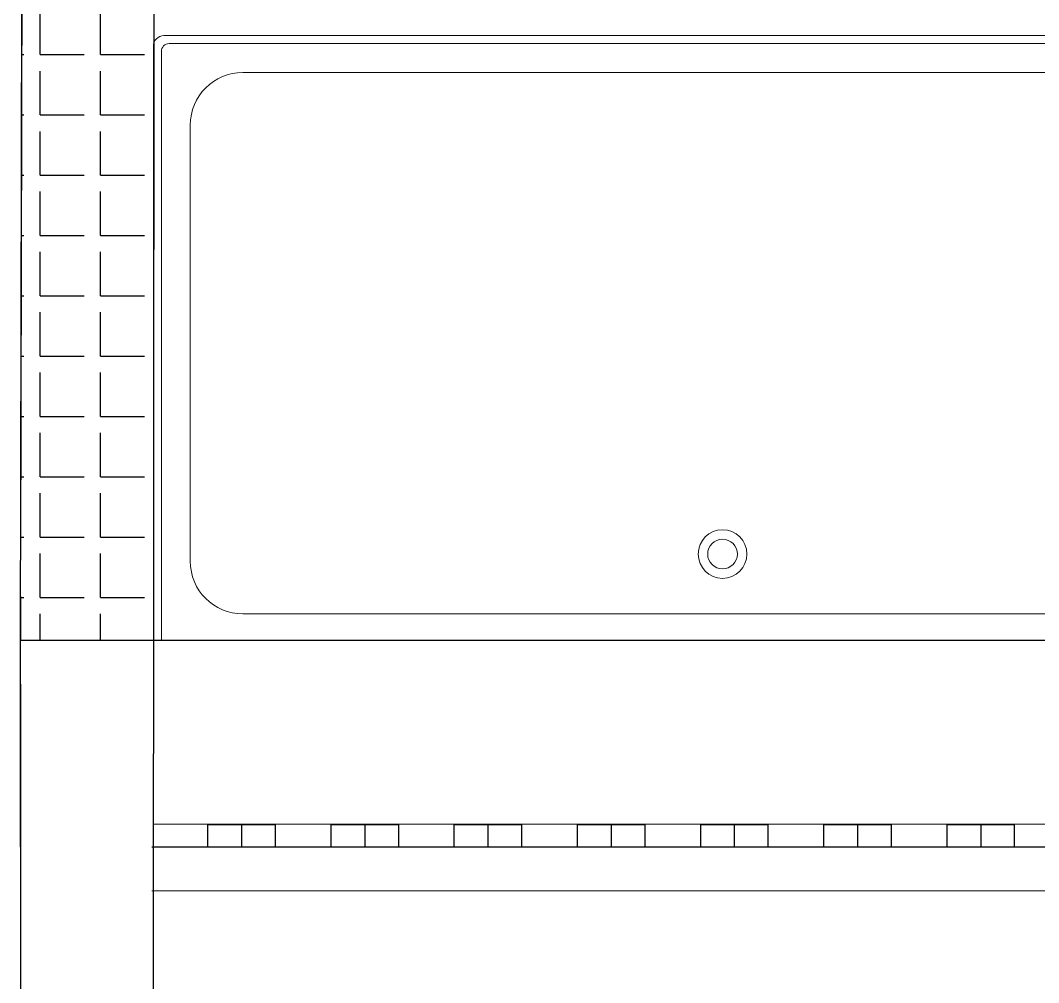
# Model space of a CAD drawing. Header units: inches. Extents: x 15 to 22798, y 21 to 21519.
# Drawn here: x 15685.7 to 15917.8, y 12421.8 to 12641.1 of the extents above; entities that cross this region are included whole.
import ezdxf

# ---------------------------------------------------------------- set-up
doc = ezdxf.new("R2010")
doc.units = ezdxf.units.IN
doc.header["$MEASUREMENT"] = 0
doc.layers.add('ARREDAMENTO', color=8, linetype='Continuous', lineweight=13)
pattern_1 = [(360, (-3367.276, 7683.333), (1e-15, 13.75), [10, -3.75]), (90, (-3367.276, 7683.333), (-13.75, 2e-15), [10, -3.75])]

# ---------------------------------------------------------------- blocks, each defined once
blk = doc.blocks.new('vasca')
at = {"layer": 'ARREDAMENTO'}
for p, q in [((11001.47, 4427.4), (11207.6, 4427.4)), ((11001.47, 4427.4), (11207.6, 4427.4)), ((11002.47, 4425.9), (11207.6, 4425.9)), ((10999.47, 4312.54), (10999.47, 4425.4)), ((10999.47, 4312.54), (10999.47, 4425.4)), ((11000.97, 4312.54), (11000.97, 4424.4)), ((11016.47, 4420.4), (11198.85, 4420.4)), ((11006.47, 4327.54), (11006.47, 4410.4)), ((11198.85, 4317.54), (11016.47, 4317.54))]:
    blk.add_line(p, q, dxfattribs=at)
for radius in [4.62, 2.82]:
    blk.add_circle((11107.57, 4328.92), radius, dxfattribs=at)
for centre, radius, start, end in [((11001.47, 4425.4), 2, 90, 180), ((11001.47, 4425.4), 2, 90, 180), ((11002.47, 4424.4), 1.5, 90, 180), ((11016.47, 4410.4), 10, 90, 180), ((11016.47, 4327.54), 10, 180, 270)]:
    blk.add_arc(centre, radius, start, end, dxfattribs=at)

msp = doc.modelspace()

# ---------------------------------------------------------------- hatches: boundary and pattern name
h = msp.add_hatch()
h.set_pattern_fill('ANGLE', color=0, scale=50)
h.set_pattern_definition(pattern_1)
h.paths.add_polyline_path([(15685.72, 12499.83), (15715.71, 12499.83), (15715.72, 12499.83), (15716.22, 12717.91), (15686.22, 12717.91)])
h = msp.add_hatch()
h.set_pattern_fill('ANGLE', color=0, scale=50)
h.set_pattern_definition(pattern_1)
h.paths.add_polyline_path([(15685.72, 12499.83), (15715.71, 12499.83), (15715.72, 12499.83), (15716.22, 12717.91), (15686.22, 12717.91)])

# ---------------------------------------------------------------- linework, layer by layer
for p, q in [((15716.22, 12717.91), (15715.71, 12102.69)), ((15716.22, 12717.91), (15715.71, 12102.69)), ((15685.71, 12509.83), (15685.71, 12499.83)), ((15685.71, 12509.83), (15685.71, 12499.83)), ((15685.71, 12499.83), (15715.71, 12499.83)), ((15685.71, 12499.83), (15715.71, 12499.83)), ((15715.71, 12499.83), (15979.27, 12499.83)), ((15685.71, 12489.83), (15685.71, 12102.69)), ((15685.71, 12489.83), (15685.71, 12102.69)), ((15996.5, 12457.8), (15716.01, 12457.91)), ((15736.13, 12457.8), (15736.13, 12452.69)), ((15764.21, 12457.8), (15764.21, 12452.69)), ((15792.29, 12457.8), (15792.29, 12452.69)), ((15820.37, 12457.8), (15820.37, 12452.69)), ((15848.45, 12457.8), (15848.45, 12452.69)), ((15876.53, 12457.8), (15876.53, 12452.69)), ((15904.61, 12457.8), (15904.61, 12452.69)), ((16365.71, 12452.69), (15715.71, 12452.69))]:
    msp.add_line(p, q)
for points in [[(16175.74, 13162.87), (16365.71, 13162.69), (16365.71, 12452.69), (15715.71, 12452.69)], [(15686.22, 12717.91), (15685.71, 12519.83)], [(15685.71, 12499.83), (15686.22, 12717.91)], [(15686.22, 12717.91), (15685.71, 12519.83)], [(15685.71, 12499.83), (15686.22, 12717.91)], [(15685.71, 12452.69), (15685.71, 12499.83)], [(15685.71, 12452.69), (15685.71, 12499.83)]]:
    msp.add_lwpolyline(points)
for points in [[(15728.47, 12457.8), (15743.79, 12457.8), (15743.79, 12452.69), (15728.47, 12452.69)], [(15756.55, 12457.8), (15771.87, 12457.8), (15771.87, 12452.69), (15756.55, 12452.69)], [(15784.63, 12457.8), (15799.95, 12457.8), (15799.95, 12452.69), (15784.63, 12452.69)], [(15812.71, 12457.8), (15828.03, 12457.8), (15828.03, 12452.69), (15812.71, 12452.69)], [(15840.79, 12457.8), (15856.11, 12457.8), (15856.11, 12452.69), (15840.79, 12452.69)], [(15868.87, 12457.8), (15884.18, 12457.8), (15884.18, 12452.69), (15868.87, 12452.69)], [(15896.95, 12457.8), (15912.26, 12457.8), (15912.26, 12452.69), (15896.95, 12452.69)]]:
    msp.add_lwpolyline(points, close=True)
at = {"layer": 'ARREDAMENTO'}
msp.add_line((16365.71, 12442.69), (15715.71, 12442.69), dxfattribs=at)

# ---------------------------------------------------------------- block references
at = {"layer": 'ARREDAMENTO', "xscale": 1.2, "yscale": 1.2, "zscale": 1.2}
msp.add_blockref('vasca', (2516.68, 7324.78), dxfattribs=at)

doc.saveas('drawing.dxf')
